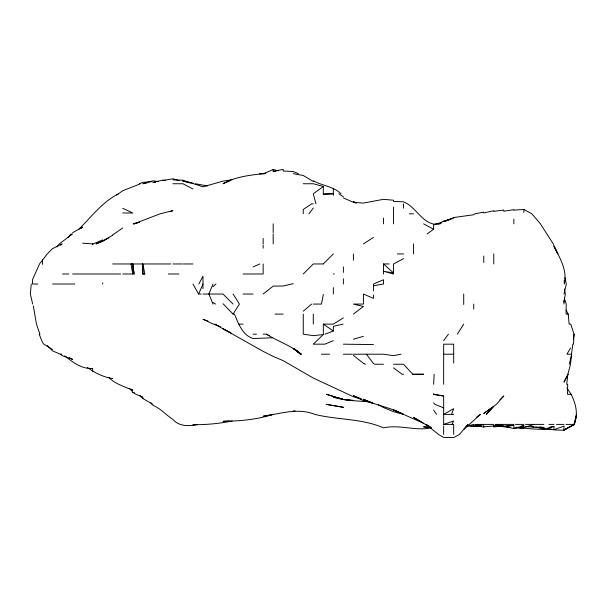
<?xml version="1.0" encoding="UTF-8"?>
<svg xmlns="http://www.w3.org/2000/svg" width="607" height="607" viewBox="0 0 607 607"><rect width="100%" height="100%" fill="white"/><g stroke="black" fill="none" stroke-linecap="round" stroke-linejoin="round"><path stroke-width="0.91" d="M433.626 384.292L434.134 374.261M573.509 344.177L574.01 334.154L570.777 324.123L569.131 324.123L568.213 314.1L566.096 310.101M31.261 284.015L30.35 294.038L32.672 304.069M571.422 355.118L570.55 364.238L567.841 374.261L566.71 384.292L567.659 384.292L567.553 394.322L571.134 394.322C575.793 403.647 578.638 414.414 574.01 424.399L563.986 430.287L553.956 429.885L544.843 428.413M573.357 339.624L574.123 334.154M571.506 354.207L572.803 344.177M563.986 302.195L565.337 294.038L564.434 289.008M323.319 294.501L321.49 304.069L313.288 304.069M576.65 414.376L574.465 424.399L566.073 424.399M569.26 364.238L571.771 354.207L566.915 354.207L570.542 348.039M576.529 414.376L574.01 424.399L563.986 429.946L574.01 424.854M451.555 414.376L453.679 408.67L443.649 414.376L453.679 414.376M213.011 284.015L208.869 294.038L213.011 304.069M201.296 294.038L198.626 294.038L202.981 284.015M567.841 374.261L563.986 382.167L568.122 374.261M451.874 424.399L453.679 420.97L443.649 424.399L443.649 396.037L433.626 394.322L443.649 396.037M198.83 284.015L202.981 276.238L202.981 288.697M223.042 303.72L233.065 314.1L239.431 304.069L233.065 294.038M457.314 334.154L463.71 324.123M60.738 245.213L62.096 243.9L52.566 248.62L47.3 253.931L39.501 263.962L32.512 279.698L32.512 284.015L37.786 284.015M57.043 246.95L59.281 243.9L72.628 233.877M308.948 213.816L313.288 207.973M443.649 340.595L448.444 334.154M78.424 229.636C91.232 217.147 102.31 201.941 118.555 193.762M68.159 237.458L71.247 233.877M492.55 407.305L486.366 414.376L493.787 406.485L483.764 413.45L496.405 404.345L503.818 395.954L499.872 399.823M303.265 273.985L313.288 263.962L323.319 263.962M323.319 263.87L333.349 253.931M116.726 195.059L122.766 190.689L139.853 184.035M213.011 286.724L215.94 284.015M449.499 219.734L443.649 221.745L453.679 217.549L473.733 214.757L474.803 213.816L483.764 212.124M81.224 228.346L82.651 227.117L72.628 232.678M303.265 311.179L311.695 304.069M263.15 294.038L273.18 286.109L283.203 286.026L293.234 283.644M353.403 314.1L363.426 306.467L353.403 304.069L363.426 304.069L363.426 294.038L373.457 298.341L373.457 294.956M323.319 194.506L333.349 193.762L323.319 193.762L323.319 186.508L313.288 193.762L315.936 203.793M122.766 227.928L112.735 234.886M427.146 233.877L433.626 229.256L433.626 224.802L440.189 223.846M476.707 417.024L480.425 414.376L463.71 429.566L467.929 424.399L459.438 434.43L453.679 437.586L443.649 437.397L438.451 434.43L426.19 424.399L430.651 427.305M363.426 243.9L373.457 237.405M343.372 317.893L333.349 324.123L323.319 324.123L323.319 334.154M112.735 235.228L102.704 240.941L96.096 243.9L101.877 241.647M483.764 426.812L493.787 426L496.64 424.399L513.848 424.399M102.704 241.32L108.881 237.891M438.512 223.846L443.649 221.039L452.769 218.543M403.541 258.65L393.511 263.962L393.511 272.938L383.487 271.268L393.511 273.985M493.787 426L496.64 424.399M253.127 266.928L259.796 263.962M263.514 173.708L273.18 169.55L278.651 170.825M170.377 211.684L172.904 210.621L160.111 213.816L133.988 223.846L139.284 222.238M229.727 180.916L223.042 183.739C235.865 176.273 251.412 175.173 265.813 173.261M93.159 243.9L102.704 239.871M333.349 340.656L324.828 344.177L313.288 344.177L323.319 334.548L313.288 335.656L303.265 334.154L303.265 314.1M139.253 183.739L142.82 182.35L151.932 181.668M325.048 334.154L333.349 330.997L333.349 326.338L343.092 324.123M483.764 424.399L477.709 424.399L473.733 425.902L468.263 425.499M412.783 374.261L423.595 374.261L412.783 374.261L403.541 364.238L393.511 364.238M533.902 424.399L523.871 427.533L516.58 427.449M133.745 223.846L139.193 222.238M353.403 339.214L363.426 336.324M504.728 426.364L513.848 428.557L523.871 425.712L523.871 427.214M467.352 426.152L473.733 424.399M535.723 426.987L543.925 429.134L553.956 426.463L553.956 429.68L563.986 426.129L563.986 430.287M477.709 424.399L473.733 425.34L483.764 424.779L483.764 427.222L475.554 424.915M152.843 182.441L162.873 180.142L165.605 180.385M483.764 212.943L493.787 210.766L493.787 211.342L503.818 210.045L503.818 211.236L513.848 209.688L513.848 210.181L523.871 209.423L531.846 213.816L540.427 223.846L553.258 243.9L557.818 253.931L553.956 246.305C559.889 257.861 567.507 270.51 564.328 284.015L564.207 280.366M147.38 182.768L142.82 183.739L152.843 180.848L158.313 181.463M232.155 179.68L223.042 181.129L202.981 186.819L182.927 180.233L172.904 179.907M401.03 354.207L393.511 355.664L383.487 354.207L353.403 354.207M232.155 420.962C219.294 423.663 206.099 424.756 192.958 424.741L195.568 424.574M273.18 169.55L273.18 171.333L283.203 169.414L283.203 170.999L293.234 171.538L298.363 173.708M133.191 223.846L136.689 223.186M549.396 427.282L553.956 426.463M373.457 285.783L383.487 284.015L383.487 279.744L373.457 284.015L373.457 290.715M197.305 424.551C188.785 426.311 179.133 426.63 172.904 419.422C165.908 414.93 160.734 408.481 152.843 405.279L152.843 404.345L142.82 398.496L139.785 395.514M521.14 426.175L523.871 425.712M493.787 425.719L501.906 424.399M493.787 427.017L501.997 425.757M430.887 427.958C415.142 431.099 399.323 424.293 383.487 427.889C361.878 418.329 337.378 420.052 314.805 414.376C297.938 407.54 280.214 413.769 263.15 416.273L273.18 414.376C256.996 419.619 239.962 421.083 223.042 421.319L229.423 420.977M434.68 223.846L441.858 222.837M497.657 424.672L503.818 426.584L513.848 425.355L513.848 428.557M481.025 426L473.733 426.63L467.352 425.773M504.728 426.068L513.848 425.355M551.224 428.921C539.691 429.931 528.037 428.663 516.58 427.29L523.871 428.261L514.759 427.912M293.234 410.977L295.055 410.84M272.27 337.803L253.127 338.516C242.17 335.14 238.566 323.508 234.431 314.1L233.065 314.1M153.761 182.404L155.582 182.312M495.616 425.795L493.787 425.864L510.199 427.358M481.025 425.841L473.733 426.038L481.025 426.205M264.925 173.708L259.568 173.708L263.15 173.708M172.904 183.739L182.927 183.739L192.958 188.959M303.265 183.739L313.288 183.739L323.319 186.508M313.288 203.793L311.74 203.793L303.265 209.476L303.265 213.816M122.766 212.989L132.789 212.981L122.766 208.3M409.308 213.816L413.564 213.816M92.681 243.9L92.681 244.727L92.681 243.9L82.651 243.195M397.35 253.931L403.541 253.931M112.735 263.962L142.349 263.962L142.82 273.909L144.838 273.985L142.82 263.962L170.696 263.962M172.904 263.962L181.941 263.962M182.927 263.962L192.958 263.962M383.487 273.985L383.487 263.962L389.178 263.962M62.597 273.985L68.735 273.985M72.628 273.985L120.641 273.985M122.766 273.985L134.064 273.985L132.789 263.962L132.789 273.985L130.945 263.962L132.789 264.197L134.064 273.985M142.349 263.962L142.82 273.985L144.838 273.985M168.314 273.985L178.822 273.985M243.096 273.985L263.15 273.985L263.15 263.962M333.349 273.985L334.366 273.985M52.566 284.015L74.737 284.015M202.981 294.038L223.042 294.038L233.065 304.069M243.096 294.038L253.127 294.038M275.108 314.1L283.203 314.1M568.213 314.1L566.05 314.1L566.232 304.069L564.267 298.083M238.763 324.123L243.096 324.123M253.127 334.154L256.48 334.154M263.15 334.154L266.39 334.154L269.409 335.754M343.372 344.177L373.457 344.586M47.202 345.52L52.566 350.884L60.328 354.207L61.838 354.207M321.391 354.207L329.518 354.207M343.372 354.207L352.477 354.207M443.649 354.207L453.679 354.207M383.487 364.238L374.678 364.238L373.457 363.441L366.393 354.207M403.541 374.261L402.115 374.261L393.511 367.842M443.649 424.399L453.679 424.399L453.679 434.43M484.462 424.399L493.787 424.399M515.358 424.399L523.871 424.399M525.533 424.399L543.925 424.399M549.032 424.399L553.956 424.399M556.528 424.399L563.986 424.399M543.925 429.134L543.925 427.442L533.902 427.131L531.163 426.387M525.7 426.713L533.902 427.032L531.163 426.311M273.18 171.333L275.912 171.485M165.605 180.605L162.873 180.438L172.904 178.815L179.285 180.575M430.887 427.374L423.595 426.88L430.887 427.427M343.372 197.935L353.403 202.29L363.426 203.079L383.487 199.324L393.511 200.227L393.511 201.387L403.541 201.828C415.643 206.721 420.765 221.206 433.626 224.074M539.373 427.017L543.925 427.442M369.807 401.849C357.576 400.878 345.208 400.84 333.349 397.168L342.462 398.791M363.426 400.931L369.807 401.751M207.541 186L195.477 183.739M293.234 173.708L303.265 175.469L313.288 181.478M496.443 424.748L503.818 426.122L503.818 426.584M182.927 180.233L182.927 181.045L192.958 183.177M112.735 378.571C103.494 377.129 94.874 373.017 87.4 367.447M497.657 424.619L503.818 426.122M431.311 427.927L413.564 417.328L423.595 423.337L393.511 409.915L403.541 414.376L393.511 411.69L383.487 407.54L378.343 404.748M182.927 181.045L190.219 183.003M373.457 403.511L363.426 400.582L353.403 395.703L360.922 398.738M361.757 399.254L353.403 396.735L313.288 378.062L283.203 360.649L273.18 356.43L263.15 351.37L214.726 324.123L216.388 324.813M353.403 202.29L355.839 203.042M341.005 193.762C333.387 186.266 322.294 185.886 313.288 180.78M207.996 321.012L202.981 319.274L213.011 323.963L220.417 326.619M129.898 388.639L132.789 392.259L134.443 392.85M443.649 407.874L434.862 404.345L433.626 402.843M372.622 403.154L363.426 399.224C376.279 405.658 390.84 407.449 403.541 414.376M365.452 364.238L363.426 363.312L353.403 355.345M353.403 201.41L356.65 202.996M230.561 332.697L223.042 328.827L231.396 333.266M69.281 357.66L72.628 359.382L62.597 355.808L60.328 354.207M423.595 223.846L433.626 229.256M52.566 349.564L43.833 344.177L42.543 342.507L39.174 334.154M266.39 334.154C277.771 341.331 290.821 345.436 301.368 354.207L293.234 348.547L300.852 354.207L293.925 348.517L300.495 354.207L295.875 350.125M132.789 392.259L135.953 394.322L142.82 397.001L142.82 398.496M213.011 302.392L215.538 304.069M338.82 193.762L343.372 196.843M323.319 324.123L333.349 330.997M64.744 355.877C72.855 362.227 81.763 369.268 92.681 368.441L92.681 371.203M383.487 263.962L393.511 272.938M131.514 389.133L132.789 390.339C124.587 386.568 115.209 384.094 108.82 377.508M433.626 393.715L434.18 394.322M566.999 388.146L571.134 394.322M433.626 410.029L436.509 414.376M192.958 284.015L198.626 294.038M150.961 402.676L151.788 404.345M39.956 334.154L36.443 324.123L33.339 305.89M564.844 277.634L566.339 284.015L563.986 294.038M563.986 300.382L563.986 304.069M523.871 209.423L523.871 212.556M513.848 219.188L513.848 223.846M493.787 253.931L493.787 263.962M483.764 256.04L483.764 262.474M473.733 304.069L473.733 309.039M463.71 294.038L463.71 304.502M453.679 217.549L453.679 218.292M453.679 363.107L453.679 344.177L443.649 344.177L443.649 384.292M443.649 426L443.649 434.43M413.564 243.9L413.564 253.931M403.541 203.793L403.541 208.209M393.511 207.086L393.511 223.846M383.487 218.088L383.487 223.846M353.403 253.931L353.403 260.259M343.372 266.875L343.372 272.414M343.372 278.757L343.372 284.015M333.349 188.238L333.349 195.181M333.349 287.589L333.349 294.038M313.288 314.1L313.288 324.123M273.18 223.846L273.18 232.572M273.18 233.877L273.18 243.9M263.15 238.43L263.15 243.9M263.15 245.091L263.15 248.18M142.82 263.962L142.82 273.985M102.704 282.9L102.704 284.015M42.543 259.758L42.543 264.417M353.403 400.461L343.372 399.52L326.429 394.322L343.372 399.482L353.403 400.461M343.372 407.312L326.202 404.345L343.372 407.312"/></g></svg>
